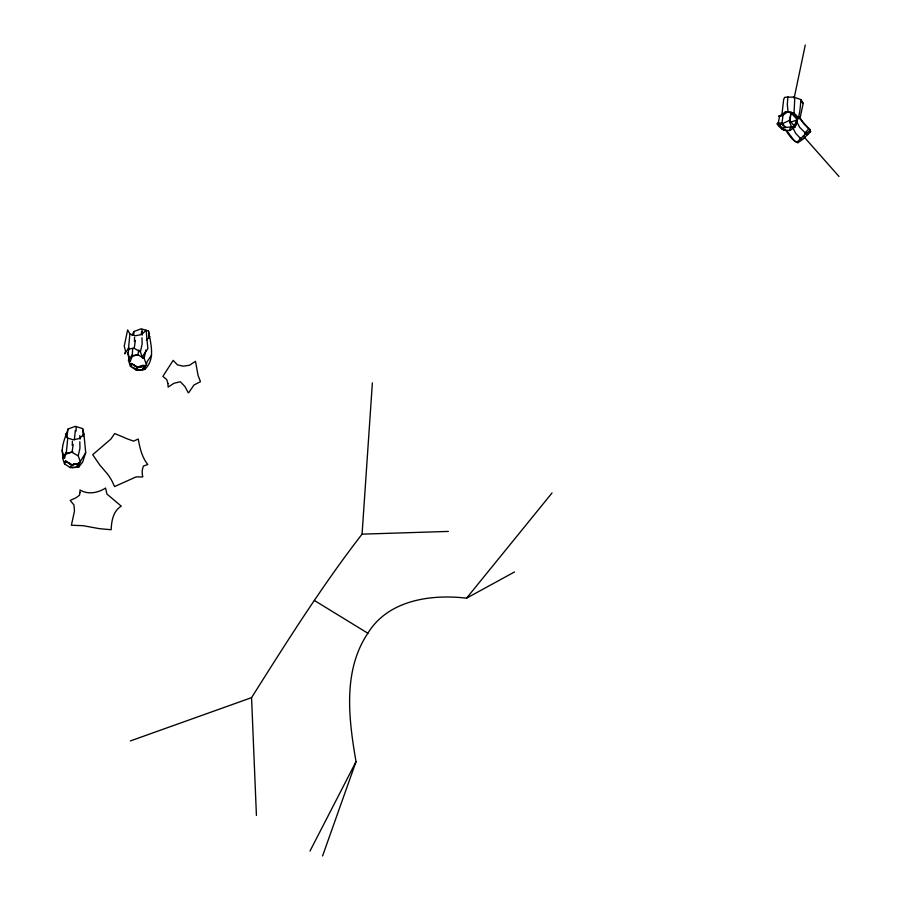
<?xml version="1.0" encoding="UTF-8"?>
<svg xmlns="http://www.w3.org/2000/svg" width="901" height="901" viewBox="0 0 901 901"><rect width="100%" height="100%" fill="white"/><g stroke="black" fill="none" stroke-linecap="round" stroke-linejoin="round"><path stroke-width="1.35" d="M65.48 433.922L67.721 438.528L66.347 452.291L62.563 457.877L64.467 463.812L70.244 467.608L76.9 467.18L85.696 452.696L83.951 434.169L82.61 428.561L75.29 426.331L68.059 429.022C65.187 437.897 59.793 448.495 63.611 457.978M129.89 334.012L128.516 348.282L124.732 353.868L125.611 351.356L124.225 346.13L127.638 329.912L129.89 334.012L135.308 335.791L141.705 334.508L146.12 330.16L147.865 348.687L143.304 355.208L142.673 358.249L140.387 351.84L142.11 344.216L141.986 337.751M68.059 429.022L66.798 437.571M132.526 367.135L138.168 370.21L144.701 369.478C155.704 359.308 150.692 343.698 148.519 331.039L141.209 328.809L133.979 331.5L133.697 335.262M75.346 430.408L74.344 439.812M141.254 332.886L141.198 334.474M73.184 444.452L72.069 452.201L65.672 453.203M135.353 340.443L134.238 348.191L127.829 349.194M256.425 815.416L251.559 697.644C286.676 642.041 321.736 586.179 362.067 534.147L372.372 382.869M784.805 129.012C788.544 133.99 791.788 140.59 797.948 142.73L802.566 139.452L810.585 131.715C806.418 124.935 799.75 118.808 794.04 113.132L792.137 112.726L797.712 118.121L795.087 126.94L789.963 130.521L783.859 130.138L782.079 129.226L783.6 127.604L792.88 126.771C800.144 119.912 799.964 108.728 800.978 99.583L793.567 97.083L784.748 97.285L783.701 99.245L782.012 113.796M129.057 348L127.919 354.127L129.339 359.961M145.917 350.005L144.137 358.339L146.424 364.736L142.82 369.669L136.152 370.086L130.375 366.29L128.471 360.355L132.267 354.769L132.762 348.259M64.5 463.79A9.584 2.252 -38.1 0 0 65.041 462.911L65.446 460.985L72.012 465.333M138.878 349.971L137.887 354.803L131.58 355.692M791.833 127.48L789.726 122.423L791.089 112.524M76.9 467.18L77.035 466.301M142.82 369.669L142.955 368.791M787.891 96.666L787.305 104.55L788.026 111.555L794.04 113.132L794.727 98.828L793.567 97.083M783.138 114.709L781.922 123.189L783.228 126.163M787.632 131.839L793.567 139.745L795.279 141.525L797.227 142.088L804.762 134.632L805.066 132.751L809.312 128.449L810.585 131.715M130.927 365.412L131.366 363.475L137.966 367.98M783.859 130.138L778.239 123.223L779.647 115.936L785.176 112.096L792.373 112.771M795.087 126.94L796.653 118.909C798.151 118.369 796.394 116.679 798.894 116.758M794.051 125.633L789.467 120.441L791.191 112.22M794.355 97.139L805.269 45.05M800.978 99.583L803.196 103.39L800.111 117.862L803.579 123.595L810.033 129.778M144.701 369.478L145.489 365.783L137.763 367.315L131.321 363.441L131.388 364.5M322.569 855.95L356.03 761.672C348.755 719.471 342.493 670.885 367.867 633.245C388.049 600.021 431.072 593.962 466.549 598.185L514.527 571.955M64.557 458.35L65.998 452.651M130.059 361.909L132.12 356.526L131.918 355.129M70.244 467.608L71.708 464.826L79.795 463.531L78.792 467L72.26 467.732L72.226 467.067M136.152 370.086C135.882 365.682 148.834 363.475 143.417 367.394A15.891 5.327 68.3 0 0 143.011 368.881M309.989 851.051L356.03 761.672M132.042 335.183L133.979 331.5M77.509 464.905L79.085 463.351L71.708 464.826M151.616 355.185L147.043 361.706L146.424 364.736M782.079 129.226C776.707 124.653 774.995 122.086 781.922 123.189L785.683 127.3M78.792 467L82.678 461.999L85.696 452.696M466.549 598.185L552.031 492.971M65.413 460.963L71.787 464.815L79.265 463.283L71.855 464.837L65.446 460.985L65.413 461.785M128.471 360.355L129.361 357.855L127.976 352.629M62.563 457.877L63.442 455.365L62.056 450.151M146.334 340.127L149.859 336.659M83.951 434.169L79.536 438.517L73.139 439.801L67.733 438.021M804.762 134.632L809.999 130.611M778.509 125.464L789.467 120.441M776.966 123.797L778.239 123.223M792.88 126.771L789.986 128.381L789.963 130.521M130.33 740.949L251.559 697.644M132.12 356.526L137.684 354.6M66.212 454.048L72.88 451.728M789.726 122.423L796.844 120.092M779.647 115.936L778.554 116.274L781.933 115.925L788.026 111.555L785.176 112.096M137.763 367.315L145.309 365.738M71.855 464.837L79.389 463.249M137.695 367.293L145.005 365.84L137.628 367.304L131.321 363.52M362.067 534.147L448.394 531.421M800.167 138.27L802.566 139.452M134.136 348.304L140.387 351.84M137.887 354.803L144.137 358.339M71.967 452.313L78.229 455.861L80.504 462.258M314.381 600.471L367.867 633.245M800.392 138.382L795.673 133.303L793.252 128.528M805.066 132.751L799.649 127.255L796.923 122.052L795.358 123.527L795.865 125.419M806.057 133.179L807.724 134.666M797.227 142.088L797.948 142.73M801.394 101.622L803.196 103.39M790.706 112.501L796.653 118.909M803.23 136.006L839 176.472M149.149 338.123L148.519 331.039M83.297 436.512L82.61 428.561M79.829 441.76L79.941 448.225L78.229 455.861M76.123 427.063A67.001 28.584 60.1 0 1 76.078 431.129M72.35 441.344A18.133 4.235 -81.7 0 1 72.249 445.511M77.092 466.391A15.891 5.327 68.3 0 1 77.542 464.972M79.772 435.667A29.373 3.108 89.2 0 1 80.155 439.035M142.054 329.552A67.001 28.584 60.1 0 1 142.009 333.618M130.96 365.401A9.584 2.252 -38.1 0 1 130.42 366.279M134.519 337.334A18.133 4.235 -81.7 0 1 134.418 341.502M141.941 331.647A29.373 3.108 89.2 0 1 142.313 335.026M167.946 383.544L168.127 387.103L173.927 383.285L180.335 381.742L184.908 386.484L188.298 392.825L188.996 392.273L193.952 385.009L200.461 381.664L198.029 375.312L195.517 361.278L189.548 365.243L183.263 366.178L177.384 364.837L173.161 360.366L162.856 376.427L166.719 379.535L167.946 383.544M80.009 492.52L79.479 495.201L76.641 497.363A32.447 30.713 -30 0 1 72.407 499.413L70.188 500.427L74.006 505.022L74.468 511.137L71.382 525.249L83.083 525.688L98.164 528.437A124.484 117.84 -30 0 0 102.128 528.932L111.161 529.72C111.499 521.026 113.132 511.013 121.275 506.159L106.915 494.03L105.563 488.038C98.232 492.903 87.802 494.908 80.031 489.941L80.009 492.52M142.64 476.381L142.595 476.967L136.186 476.877L114.54 486.551L112.704 482.519A44.025 41.671 -30 0 0 111.161 479.512L109.314 476.573A89.109 84.356 -30 0 0 107.208 473.667L99.831 465.096L92.713 454.678L110.846 439.114L114.664 433.55L123.966 437.39A53.902 51.03 -30 0 1 126.41 438.55L133.573 441.13L138.27 439.024C139.801 447.91 141.986 457.415 147.787 464.499L143.349 466.087L142.268 470.142A27.323 25.859 -30 0 0 142.223 472.901A24.744 23.426 -30 0 0 142.302 474.061L142.64 476.381"/></g></svg>
